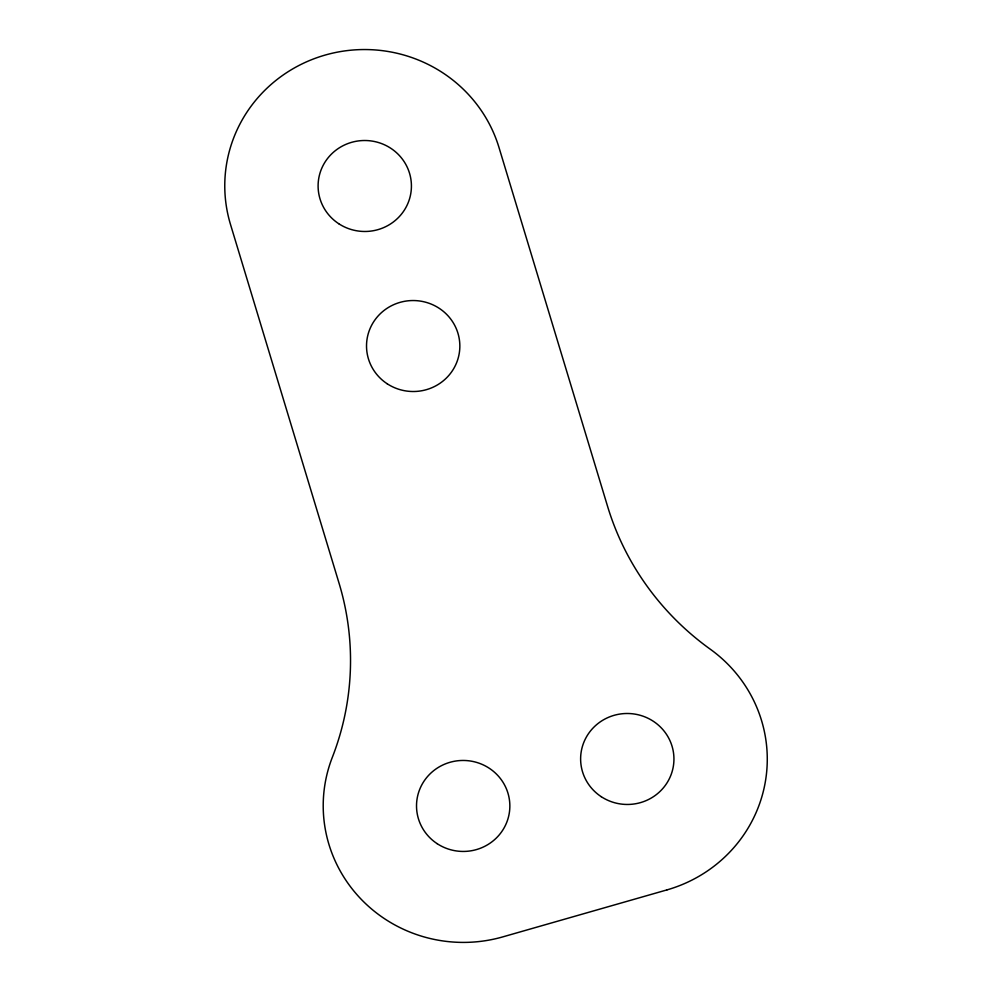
<?xml version="1.0" encoding="UTF-8"?>
<svg xmlns="http://www.w3.org/2000/svg" width="992" height="992" viewBox="0 0 992 992"><rect width="100%" height="100%" fill="white"/><g stroke="black" fill="none" stroke-linecap="round" stroke-linejoin="round"><path stroke-width="1.49" d="M666.909 889.911L502.808 936.882A139.984 136.45 1.6 0 1 360.53 898.578A139.984 136.45 1.6 0 1 332.32 757.355A279.967 272.912 1.6 0 0 339.078 583.296L230.491 224.428A139.984 136.45 1.6 0 1 325.14 55.068A139.984 136.45 1.6 0 1 499.013 147.56L607.6 506.428A279.967 272.912 1.6 0 0 710.235 649.177A139.984 136.45 1.6 0 1 765.167 782.75A139.984 136.45 1.6 0 1 666.909 889.911M338.656 223.659A46.661 45.483 1.6 0 0 411.308 189.249A46.661 45.483 1.6 0 0 344.311 145.08A46.661 45.483 1.6 0 0 338.656 223.659M387.078 383.693A46.661 45.483 1.6 0 0 459.73 349.271A46.661 45.483 1.6 0 0 392.733 305.114A46.661 45.483 1.6 0 0 387.078 383.693M601.189 796.65A46.661 45.483 1.6 0 0 673.828 762.228A46.661 45.483 1.6 0 0 606.844 718.059A46.661 45.483 1.6 0 0 601.189 796.65M437.088 843.622A46.661 45.483 1.6 0 0 509.739 809.199A46.661 45.483 1.6 0 0 442.742 765.03A46.661 45.483 1.6 0 0 437.088 843.622"/></g></svg>
